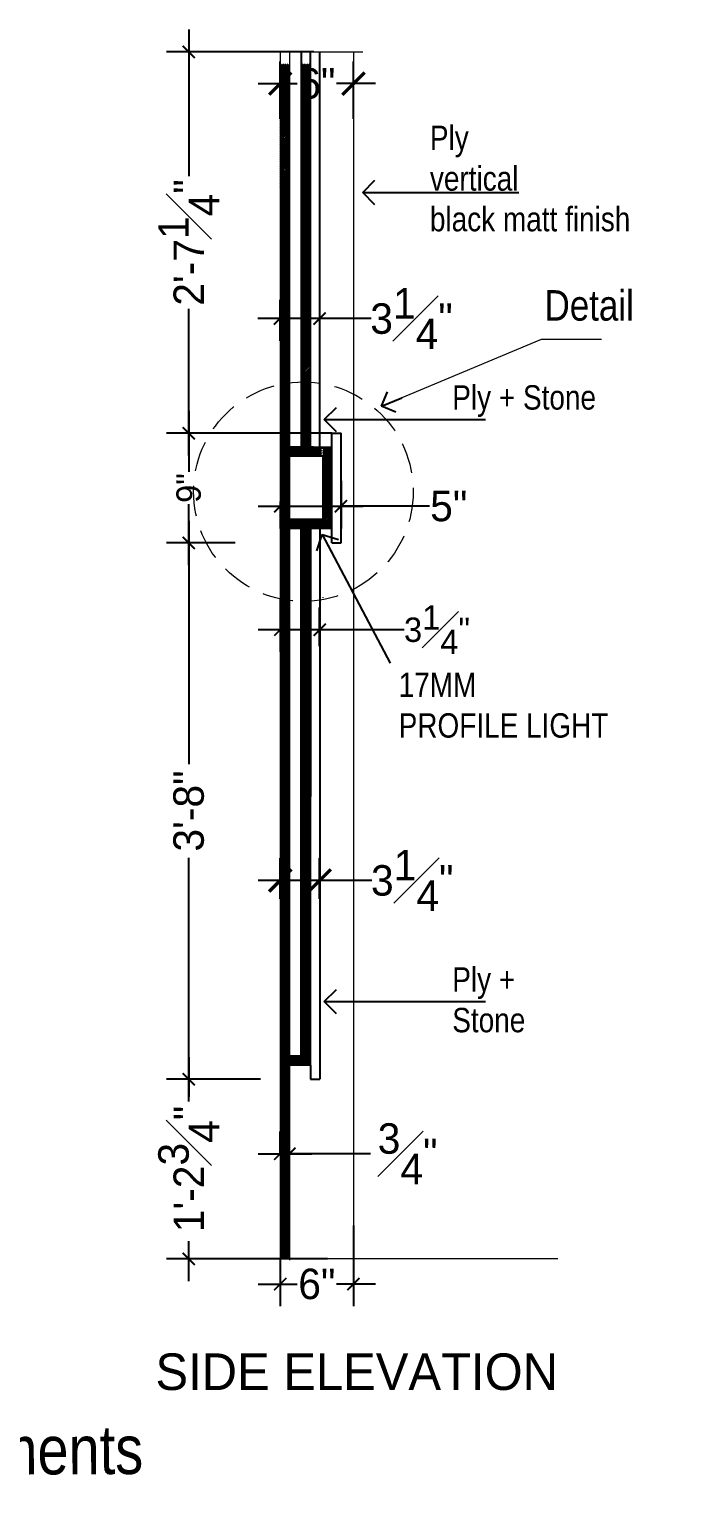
# Model space of a CAD drawing. Header units: inches. Extents: x -109431 to 29005, y -34715 to -1756.
# Drawn here: x -39755.6 to -39702.2, y -11945.5 to -11824.3 of the extents above; entities that cross this region are included whole.
import ezdxf

# ---------------------------------------------------------------- set-up
doc = ezdxf.new("R2010")
doc.units = ezdxf.units.IN
doc.header["$LTSCALE"] = 0.05
doc.header["$MEASUREMENT"] = 0
doc.header["$PDMODE"] = 3
doc.header["$PDSIZE"] = -4
doc.linetypes.add('A2-XREF-115_FURN$0$HIDDEN', pattern=[0.375, 0.25, -0.125])
doc.linetypes.add('DASHED2', pattern=[0.375, 0.25, -0.125])
doc.layers.get('Defpoints').update_dxf_attribs({"linetype": 'DASHED2'})
for name, color, linetype in [('Civil Dimension - Text', 7, 'Continuous'), ('Flooring Layout', 7, 'Continuous'), ('FURNIITURE', 6, 'Continuous'), ('Furniture text & dimension', 7, 'Continuous'), ('text', 4, 'Continuous')]:
    doc.layers.add(name, color=color, linetype=linetype)
doc.layers.add('FURNITURE', color=1, linetype='Continuous', lineweight=18)
doc.layers.add('hatch', color=7, linetype='Continuous', lineweight=25)
doc.styles.add('4MMOF3-8', font='ARIALN.TTF', dxfattribs={"height": 5.12})
doc.styles.add('9-128OF1-4', font='ARIALN.TTF', dxfattribs={"height": 3.0792})
doc.styles.add('ARIAL1', font='romans.shx', dxfattribs={"width": 0.85})
doc.styles.add('style2', font='stylu.ttf')
doc.dimstyles.new('DIM 1-4', dxfattribs={"dimtxt": 3.0792, "dimasz": 1.82, "dimexe": 1.82, "dimexo": 0, "dimgap": 0.09, "dimtad": 0, "dimzin": 0, "dimdsep": 46, "dimlunit": 4, "dimtxsty": '9-128OF1-4', "dimblk": 'ARCHTICK', "dimcen": 1.8125, "dimdle": 1.82, "dimclrd": 8, "dimclre": 8, "dimadec": 0, "dimazin": 0, "dimtfac": 1, "dimtofl": 0, "dimtmove": 0, "dimatfit": 3, "dimldrblk": 'OPEN90', "dimfxl": 1, "dimtolj": 1, "dimtzin": 0, "dimlwd": -1, "dimarcsym": 0})

# ---------------------------------------------------------------- blocks, each defined once
blk = doc.blocks.new('_ArchTick')
at = {"color": 0, "const_width": 0.15}
blk.add_lwpolyline([(-0.5, -0.5), (0.5, 0.5)], dxfattribs=at)
blk = doc.blocks.new('*D785')
at = {"layer": 'Defpoints', "color": 0, "ltscale": 50, "transparency": 16777216}
for p in [(-39735.11, -11846.49), (-39731.85, -11846.49), (-39735.11, -11848.03)]:
    blk.add_point(p, dxfattribs=at)
at = {"layer": 'Furniture text & dimension', "color": 8, "lineweight": -2, "ltscale": 50, "transparency": 16777216}
for p, q in [((-39735.11, -11846.49), (-39735.11, -11849.85)), ((-39731.85, -11846.49), (-39731.85, -11849.85))]:
    blk.add_line(p, q, dxfattribs=at)
at = {"layer": 'Furniture text & dimension', "color": 8, "ltscale": 50, "transparency": 16777216}
for p, q in [((-39730.03, -11848.03), (-39736.93, -11848.03)), ((-39727.64, -11848.03), (-39731.85, -11848.03))]:
    blk.add_line(p, q, dxfattribs=at)
at = {"layer": 'Furniture text & dimension', "color": 8, "ltscale": 50, "transparency": 16777216, "rotation": 180}
blk.add_blockref('_ArchTick', (-39735.11, -11848.03), dxfattribs=at)
at = {"layer": 'Furniture text & dimension', "color": 8, "ltscale": 50, "transparency": 16777216}
blk.add_blockref('_ArchTick', (-39731.85, -11848.03), dxfattribs=at)
at = {"layer": 'Furniture text & dimension', "color": 0, "lineweight": 15, "ltscale": 50, "transparency": 16777216, "insert": (-39724.32, -11848.03), "char_height": 2.5, "attachment_point": 5, "style": 'style2'}
blk.add_mtext('\\A1;3{\\H1x;\\S1#4;}"', dxfattribs=at)
blk = doc.blocks.new('_Open90')
at = {"color": 0, "linetype": 'ByBlock', "lineweight": -2}
for p, q in [((0, 0), (-1, 0)), ((-0.5, 0.5), (0, 0)), ((0, 0), (-0.5, -0.5))]:
    blk.add_line(p, q, dxfattribs=at)
blk = doc.blocks.new('*D786')
at = {"layer": 'Defpoints', "color": 0, "ltscale": 50, "transparency": 16777216}
for p in [(-39729.08, -11922.41), (-39735.08, -11925.15), (-39735.08, -11927.22)]:
    blk.add_point(p, dxfattribs=at)
at = {"layer": 'Furniture text & dimension', "color": 8, "lineweight": -2, "ltscale": 50, "transparency": 16777216}
for p, q in [((-39729.08, -11922.41), (-39729.08, -11929.04)), ((-39735.08, -11925.15), (-39735.08, -11929.04))]:
    blk.add_line(p, q, dxfattribs=at)
at = {"layer": 'Furniture text & dimension', "color": 8, "ltscale": 50, "transparency": 16777216}
for p, q in [((-39736.9, -11927.22), (-39733.69, -11927.22)), ((-39727.26, -11927.22), (-39730.46, -11927.22))]:
    blk.add_line(p, q, dxfattribs=at)
at = {"layer": 'Furniture text & dimension', "color": 8, "ltscale": 50, "transparency": 16777216, "rotation": 180}
blk.add_blockref('_ArchTick', (-39735.08, -11927.22), dxfattribs=at)
at = {"layer": 'Furniture text & dimension', "color": 8, "ltscale": 50, "transparency": 16777216}
blk.add_blockref('_ArchTick', (-39729.08, -11927.22), dxfattribs=at)
at = {"layer": 'Furniture text & dimension', "color": 0, "lineweight": 15, "ltscale": 50, "transparency": 16777216, "insert": (-39732.08, -11927.22), "char_height": 2.5, "attachment_point": 5, "style": 'style2'}
blk.add_mtext('\\A1;6"', dxfattribs=at)
blk = doc.blocks.new('*D787')
at = {"layer": 'Defpoints', "color": 0, "ltscale": 50, "transparency": 16777216}
for p in [(-39735.08, -11894.11), (-39735.08, -11895.62), (-39731.85, -11895.62)]:
    blk.add_point(p, dxfattribs=at)
at = {"layer": 'Furniture text & dimension', "color": 8, "lineweight": -2, "ltscale": 50, "transparency": 16777216}
for p, q in [((-39735.08, -11895.62), (-39735.08, -11892.29)), ((-39731.85, -11895.62), (-39731.85, -11892.29))]:
    blk.add_line(p, q, dxfattribs=at)
at = {"layer": 'Furniture text & dimension', "color": 8, "ltscale": 50, "transparency": 16777216}
for p, q in [((-39730.03, -11894.11), (-39736.9, -11894.11)), ((-39727.58, -11894.11), (-39731.85, -11894.11))]:
    blk.add_line(p, q, dxfattribs=at)
at = {"layer": 'Furniture text & dimension', "color": 8, "ltscale": 50, "transparency": 16777216, "xscale": 1.82, "yscale": 1.82, "zscale": 1.82, "rotation": 180}
blk.add_blockref('_ArchTick', (-39735.08, -11894.11), dxfattribs=at)
at = {"layer": 'Furniture text & dimension', "color": 8, "ltscale": 50, "transparency": 16777216, "xscale": 1.82, "yscale": 1.82, "zscale": 1.82}
blk.add_blockref('_ArchTick', (-39731.85, -11894.11), dxfattribs=at)
at = {"layer": 'Furniture text & dimension', "color": 0, "lineweight": 15, "ltscale": 50, "transparency": 16777216, "insert": (-39724.26, -11894.11), "char_height": 2.5, "attachment_point": 5, "style": 'style2'}
blk.add_mtext('\\A1;3{\\H1x;\\S1#4;}"', dxfattribs=at)
blk = doc.blocks.new('*D788')
at = {"layer": 'Defpoints', "color": 0, "ltscale": 50, "transparency": 16777216}
for p in [(-39732.34, -11826.15), (-39742.58, -11857.43), (-39736.88, -11857.43)]:
    blk.add_point(p, dxfattribs=at)
at = {"layer": 'Furniture text & dimension', "color": 8, "ltscale": 50, "transparency": 16777216}
for p, q in [((-39742.58, -11824.33), (-39742.58, -11836.35)), ((-39742.58, -11859.25), (-39742.58, -11847.22))]:
    blk.add_line(p, q, dxfattribs=at)
at = {"layer": 'Furniture text & dimension', "color": 8, "lineweight": -2, "ltscale": 50, "transparency": 16777216}
for p, q in [((-39732.34, -11826.15), (-39744.4, -11826.15)), ((-39736.88, -11857.43), (-39744.4, -11857.43))]:
    blk.add_line(p, q, dxfattribs=at)
at = {"layer": 'Furniture text & dimension', "color": 8, "ltscale": 50, "transparency": 16777216}
for p, rotation in [((-39742.58, -11826.15), 90), ((-39742.58, -11857.43), 270)]:
    blk.add_blockref('_ArchTick', p, dxfattribs=dict(at, rotation=rotation))
at = {"layer": 'Furniture text & dimension', "color": 0, "lineweight": 15, "ltscale": 50, "transparency": 16777216, "insert": (-39742.58, -11841.79), "char_height": 2.5, "attachment_point": 5, "rotation": 90, "style": 'style2'}
blk.add_mtext('\\A1;2\'-7{\\H1x;\\S1#4;}"', dxfattribs=at)
blk = doc.blocks.new('*D789')
at = {"layer": 'Defpoints', "color": 0, "ltscale": 50, "transparency": 16777216}
for p in [(-39735.08, -11871.01), (-39735.08, -11873.55), (-39731.85, -11874.89)]:
    blk.add_point(p, dxfattribs=at)
at = {"layer": 'Furniture text & dimension', "color": 8, "lineweight": -2, "ltscale": 50, "transparency": 16777216}
for p, q in [((-39735.08, -11871.01), (-39735.08, -11875.37)), ((-39731.85, -11874.89), (-39731.85, -11871.73))]:
    blk.add_line(p, q, dxfattribs=at)
at = {"layer": 'Furniture text & dimension', "color": 8, "ltscale": 50, "transparency": 16777216}
for p, q in [((-39730.03, -11873.55), (-39736.9, -11873.55)), ((-39724.91, -11873.55), (-39731.85, -11873.55))]:
    blk.add_line(p, q, dxfattribs=at)
at = {"layer": 'Furniture text & dimension', "color": 8, "ltscale": 50, "transparency": 16777216, "rotation": 180}
blk.add_blockref('_ArchTick', (-39735.08, -11873.55), dxfattribs=at)
at = {"layer": 'Furniture text & dimension', "color": 8, "ltscale": 50, "transparency": 16777216}
blk.add_blockref('_ArchTick', (-39731.85, -11873.55), dxfattribs=at)
at = {"layer": 'Furniture text & dimension', "color": 0, "lineweight": 15, "ltscale": 50, "transparency": 16777216, "insert": (-39722.23, -11873.55), "char_height": 2.5, "attachment_point": 5, "style": 'style2'}
blk.add_mtext('\\A1;{\\H0.8x;3{\\H1x;\\S1#4;}"}', dxfattribs=at)
blk = doc.blocks.new('*D790')
at = {"layer": 'Defpoints', "color": 0, "ltscale": 50, "transparency": 16777216}
for p in [(-39735.08, -11828.76), (-39735.08, -11831.65), (-39729.08, -11831.65)]:
    blk.add_point(p, dxfattribs=at)
at = {"layer": 'Furniture text & dimension', "color": 8, "lineweight": -2, "ltscale": 50, "transparency": 16777216}
for p, q in [((-39735.08, -11831.65), (-39735.08, -11826.94)), ((-39729.08, -11831.65), (-39729.08, -11826.94))]:
    blk.add_line(p, q, dxfattribs=at)
at = {"layer": 'Furniture text & dimension', "color": 8, "ltscale": 50, "transparency": 16777216}
for p, q in [((-39736.9, -11828.76), (-39733.69, -11828.76)), ((-39727.26, -11828.76), (-39730.46, -11828.76))]:
    blk.add_line(p, q, dxfattribs=at)
at = {"layer": 'Furniture text & dimension', "color": 8, "ltscale": 50, "transparency": 16777216, "xscale": 1.82, "yscale": 1.82, "zscale": 1.82, "rotation": 180}
blk.add_blockref('_ArchTick', (-39735.08, -11828.76), dxfattribs=at)
at = {"layer": 'Furniture text & dimension', "color": 8, "ltscale": 50, "transparency": 16777216, "xscale": 1.82, "yscale": 1.82, "zscale": 1.82}
blk.add_blockref('_ArchTick', (-39729.08, -11828.76), dxfattribs=at)
at = {"layer": 'Furniture text & dimension', "color": 0, "lineweight": 15, "ltscale": 50, "transparency": 16777216, "insert": (-39732.08, -11828.76), "char_height": 2.5, "attachment_point": 5, "style": 'style2'}
blk.add_mtext('\\A1;6"', dxfattribs=at)
blk = doc.blocks.new('*D791')
at = {"layer": 'Defpoints', "color": 0, "ltscale": 50, "transparency": 16777216}
for p in [(-39736.69, -11910.42), (-39742.58, -11925.15), (-39731.2, -11925.15)]:
    blk.add_point(p, dxfattribs=at)
at = {"layer": 'Furniture text & dimension', "color": 8, "ltscale": 50, "transparency": 16777216}
for p, q in [((-39742.58, -11908.6), (-39742.58, -11911.86)), ((-39742.58, -11926.97), (-39742.58, -11923.7))]:
    blk.add_line(p, q, dxfattribs=at)
at = {"layer": 'Furniture text & dimension', "color": 8, "lineweight": -2, "ltscale": 50, "transparency": 16777216}
for p, q in [((-39736.69, -11910.42), (-39744.4, -11910.42)), ((-39731.2, -11925.15), (-39744.4, -11925.15))]:
    blk.add_line(p, q, dxfattribs=at)
at = {"layer": 'Furniture text & dimension', "color": 8, "ltscale": 50, "transparency": 16777216}
for p, rotation in [((-39742.58, -11910.42), 90), ((-39742.58, -11925.15), 270)]:
    blk.add_blockref('_ArchTick', p, dxfattribs=dict(at, rotation=rotation))
at = {"layer": 'Furniture text & dimension', "color": 0, "lineweight": 15, "ltscale": 50, "transparency": 16777216, "insert": (-39742.58, -11917.78), "char_height": 2.5, "attachment_point": 5, "rotation": 90, "style": 'style2'}
blk.add_mtext('\\A1;1\'-2{\\H1x;\\S3#4;}"', dxfattribs=at)
blk = doc.blocks.new('*D792')
at = {"layer": 'Defpoints', "color": 0, "ltscale": 50, "transparency": 16777216}
for p in [(-39730.85, -11857.43), (-39742.58, -11866.43), (-39738.78, -11866.43)]:
    blk.add_point(p, dxfattribs=at)
at = {"layer": 'Furniture text & dimension', "color": 8, "ltscale": 50, "transparency": 16777216}
for p, q in [((-39742.58, -11855.61), (-39742.58, -11860.6)), ((-39742.58, -11868.25), (-39742.58, -11863.25))]:
    blk.add_line(p, q, dxfattribs=at)
at = {"layer": 'Furniture text & dimension', "color": 8, "lineweight": -2, "ltscale": 50, "transparency": 16777216}
for p, q in [((-39730.85, -11857.43), (-39744.4, -11857.43)), ((-39738.78, -11866.43), (-39744.4, -11866.43))]:
    blk.add_line(p, q, dxfattribs=at)
at = {"layer": 'Furniture text & dimension', "color": 8, "ltscale": 50, "transparency": 16777216}
for p, rotation in [((-39742.58, -11857.43), 90), ((-39742.58, -11866.43), 270)]:
    blk.add_blockref('_ArchTick', p, dxfattribs=dict(at, rotation=rotation))
at = {"layer": 'Furniture text & dimension', "color": 0, "lineweight": 15, "ltscale": 50, "transparency": 16777216, "insert": (-39742.58, -11861.93), "char_height": 2.5, "attachment_point": 5, "rotation": 90, "style": 'style2'}
blk.add_mtext('\\A1;{\\H0.8x;9"}', dxfattribs=at)
blk = doc.blocks.new('*D793')
at = {"layer": 'Defpoints', "color": 0, "ltscale": 50, "transparency": 16777216}
for p in [(-39730.1, -11861.33), (-39735.08, -11863.04), (-39730.1, -11863.42)]:
    blk.add_point(p, dxfattribs=at)
at = {"layer": 'Furniture text & dimension', "color": 8, "lineweight": -2, "ltscale": 50, "transparency": 16777216}
for p, q in [((-39730.1, -11861.33), (-39730.1, -11865.24)), ((-39735.08, -11863.04), (-39735.08, -11865.24))]:
    blk.add_line(p, q, dxfattribs=at)
at = {"layer": 'Furniture text & dimension', "color": 8, "ltscale": 50, "transparency": 16777216}
for p, q in [((-39736.9, -11863.42), (-39728.28, -11863.42)), ((-39722.86, -11863.42), (-39730.1, -11863.42))]:
    blk.add_line(p, q, dxfattribs=at)
at = {"layer": 'Furniture text & dimension', "color": 8, "ltscale": 50, "transparency": 16777216, "rotation": 180}
blk.add_blockref('_ArchTick', (-39735.08, -11863.42), dxfattribs=at)
at = {"layer": 'Furniture text & dimension', "color": 8, "ltscale": 50, "transparency": 16777216}
blk.add_blockref('_ArchTick', (-39730.1, -11863.42), dxfattribs=at)
at = {"layer": 'Furniture text & dimension', "color": 0, "lineweight": 15, "ltscale": 50, "transparency": 16777216, "insert": (-39721.27, -11863.42), "char_height": 2.5, "attachment_point": 5, "style": 'style2'}
blk.add_mtext('\\A1;5"', dxfattribs=at)
blk = doc.blocks.new('*D794')
at = {"layer": 'Defpoints', "color": 0, "ltscale": 50, "transparency": 16777216}
for p in [(-39735.08, -11916.53), (-39734.32, -11916.53), (-39734.32, -11916.53)]:
    blk.add_point(p, dxfattribs=at)
at = {"layer": 'Furniture text & dimension', "color": 8, "lineweight": -2, "ltscale": 50, "transparency": 16777216}
for p, q in [((-39735.08, -11916.53), (-39735.08, -11914.71)), ((-39734.32, -11916.53), (-39734.32, -11914.71))]:
    blk.add_line(p, q, dxfattribs=at)
at = {"layer": 'Furniture text & dimension', "color": 8, "ltscale": 50, "transparency": 16777216}
for p, q in [((-39736.9, -11916.53), (-39732.5, -11916.53)), ((-39727.67, -11916.53), (-39734.32, -11916.53))]:
    blk.add_line(p, q, dxfattribs=at)
at = {"layer": 'Furniture text & dimension', "color": 8, "ltscale": 50, "transparency": 16777216, "rotation": 180}
blk.add_blockref('_ArchTick', (-39735.08, -11916.53), dxfattribs=at)
at = {"layer": 'Furniture text & dimension', "color": 8, "ltscale": 50, "transparency": 16777216}
blk.add_blockref('_ArchTick', (-39734.32, -11916.53), dxfattribs=at)
at = {"layer": 'Furniture text & dimension', "color": 0, "lineweight": 15, "ltscale": 50, "transparency": 16777216, "insert": (-39724.64, -11916.53), "char_height": 2.5, "attachment_point": 5, "style": 'style2'}
blk.add_mtext('\\A1;{\\H1x;\\S3#4;}"', dxfattribs=at)
blk = doc.blocks.new('*D784')
at = {"layer": 'Defpoints', "color": 0, "ltscale": 50, "transparency": 16777216}
for p in [(-39738.78, -11866.43), (-39742.58, -11910.42), (-39738.78, -11910.42)]:
    blk.add_point(p, dxfattribs=at)
at = {"layer": 'Furniture text & dimension', "color": 8, "ltscale": 50, "transparency": 16777216}
for p, q in [((-39742.58, -11864.61), (-39742.58, -11884.59)), ((-39742.58, -11912.24), (-39742.58, -11892.26))]:
    blk.add_line(p, q, dxfattribs=at)
at = {"layer": 'Furniture text & dimension', "color": 8, "lineweight": -2, "ltscale": 50, "transparency": 16777216}
for p, q in [((-39738.78, -11866.43), (-39744.4, -11866.43)), ((-39738.78, -11910.42), (-39744.4, -11910.42))]:
    blk.add_line(p, q, dxfattribs=at)
at = {"layer": 'Furniture text & dimension', "color": 8, "ltscale": 50, "transparency": 16777216}
for p, rotation in [((-39742.58, -11866.43), 90), ((-39742.58, -11910.42), 270)]:
    blk.add_blockref('_ArchTick', p, dxfattribs=dict(at, rotation=rotation))
at = {"layer": 'Furniture text & dimension', "color": 0, "lineweight": 15, "ltscale": 50, "transparency": 16777216, "insert": (-39742.58, -11888.42), "char_height": 2.5, "attachment_point": 5, "rotation": 90, "style": 'style2'}
blk.add_mtext('\\A1;3\'-8"', dxfattribs=at)

msp = doc.modelspace()

# ---------------------------------------------------------------- hatches: boundary and pattern name
at = {"layer": 'hatch', "ltscale": 50}
h = msp.add_hatch(dxfattribs=at)
h.set_pattern_fill('ANSI31', color=36)
h.set_pattern_definition([(45, (30519.47804, -2031.21343), (-0.08838834765, 0.08838834765), [])])
h.paths.add_polyline_path([(-39734.32399, -11827.14599), (-39735.07399, -11827.14599), (-39735.06899, -11925.14599), (-39734.31899, -11925.14599)])
h = msp.add_hatch(dxfattribs=at)
h.set_pattern_fill('ANSI31', color=256)
h.set_pattern_definition([(45, (30521.19804, -2056.5548), (-0.08838834765, 0.08838834765), [])])
h.paths.add_polyline_path([(-39732.59899, -11827.14599), (-39733.34899, -11827.14599), (-39733.33399, -11858.57383), (-39732.58399, -11858.57383)])
h = msp.add_hatch(dxfattribs=at)
h.set_pattern_fill('ANSI31', color=256)
h.set_pattern_definition([(45, (30522.19302, -2038.73996), (-0.08838834765, 0.08838834765), [])])
h.paths.add_polyline_path([(-39731.66261, -11859.32383), (-39731.66261, -11858.57383), (-39734.31899, -11858.57383), (-39734.31899, -11859.32383)])
h = msp.add_hatch(dxfattribs=at)
h.set_pattern_fill('ANSI31', color=256)
h.set_pattern_definition([(45, (30520.94302, -2046.13343), (-0.08838834765, 0.08838834765), [])])
h.paths.add_polyline_path([(-39730.84899, -11858.57383), (-39731.59899, -11858.57383), (-39731.59899, -11864.46858), (-39730.84899, -11864.46858)])
h = msp.add_hatch(dxfattribs=at)
h.set_pattern_fill('ANSI31', color=256)
h.set_pattern_definition([(45, (30522.19229, -2036.60572), (-0.08838834765, 0.08838834765), [])])
h.paths.add_polyline_path([(-39734.31971, -11864.46858), (-39734.31971, -11865.21858), (-39730.84971, -11865.21858), (-39730.84971, -11864.46858)])
h = msp.add_hatch(dxfattribs=at)
h.set_pattern_fill('ANSI31', color=256)
h.set_pattern_definition([(45, (30521.19302, -2040.42882), (-0.08838834765, 0.08838834765), [])])
h.paths.add_polyline_path([(-39732.59899, -11865.21858), (-39733.35401, -11865.21858), (-39733.35401, -11908.52371), (-39732.59899, -11908.52371)])
h = msp.add_hatch(dxfattribs=at)
h.set_pattern_fill('ANSI31', color=256)
h.set_pattern_definition([(45, (7814.81909, 1889.94081), (-0.08838834765, 0.08838834765), [])])
h.paths.add_polyline_path([(-39732.59899, -11909.27371), (-39732.59899, -11908.52371), (-39734.31899, -11908.52371), (-39734.31899, -11909.27371)])

# ---------------------------------------------------------------- linework, layer by layer
at = {"ltscale": 50}
msp.add_line((-39730.84971, -11865.19971), (-39730.84899, -11858.57383), dxfattribs=at)
at = {"layer": 'Civil Dimension - Text', "ltscale": 50}
for p, q in [((-39734.31899, -11858.57383), (-39730.84899, -11858.57383)), ((-39734.31899, -11858.57383), (-39732.34899, -11858.57383)), ((-39732.34899, -11858.57383), (-39734.31899, -11858.57383)), ((-39731.59899, -11859.32383), (-39734.31899, -11859.32383)), ((-39731.59899, -11859.32383), (-39731.59962, -11864.46892)), ((-39734.31971, -11864.46858), (-39731.59962, -11864.46892)), ((-39734.31971, -11865.21858), (-39730.84971, -11865.21858)), ((-39733.35401, -11908.52371), (-39733.35474, -11865.21858)), ((-39731.59899, -11870.91204), (-39731.59899, -11870.92703)), ((-39732.59899, -11908.52371), (-39734.31899, -11908.52371)), ((-39732.59899, -11909.27371), (-39734.31899, -11909.27371))]:
    msp.add_line(p, q, dxfattribs=at)
at = {"layer": 'Flooring Layout', "ltscale": 50}
for p, q in [((-39731.84899, -11858.57383), (-39731.84899, -11826.14599)), ((-39730.84899, -11858.57383), (-39730.84899, -11857.4277)), ((-39730.84899, -11857.4277), (-39730.09899, -11857.4277)), ((-39730.09899, -11866.4277), (-39730.09899, -11857.4277)), ((-39731.84899, -11865.21858), (-39731.84899, -11910.41983)), ((-39730.84971, -11866.4277), (-39730.84971, -11865.21858)), ((-39730.84971, -11866.4277), (-39730.09899, -11866.4277)), ((-39732.59899, -11909.27371), (-39732.59899, -11910.41983)), ((-39732.59899, -11910.41983), (-39731.84899, -11910.41983))]:
    msp.add_line(p, q, dxfattribs=at)
at = {"layer": 'FURNIITURE', "color": 242, "ltscale": 50, "true_color": 0xcd2027}
for p, q in [((-39733.34899, -11858.57383), (-39733.34899, -11826.14599)), ((-39732.59899, -11858.57383), (-39732.59899, -11826.14599)), ((-39732.59899, -11909.27371), (-39732.58471, -11865.21858))]:
    msp.add_line(p, q, dxfattribs=at)
at = {"layer": 'FURNITURE', "ltscale": 50}
for p, q in [((-39735.07899, -11826.14599), (-39735.07899, -11925.2641)), ((-39734.31899, -11826.14599), (-39735.07899, -11826.14599))]:
    msp.add_line(p, q, dxfattribs=at)
at = {"layer": 'FURNITURE', "color": 244, "ltscale": 50, "true_color": 0x991b1e}
for p, q in [((-39734.31899, -11826.14599), (-39734.31899, -11925.2641)), ((-39734.31899, -11826.14599), (-39728.31899, -11826.14599)), ((-39729.07899, -11826.14599), (-39729.07899, -11925.14599)), ((-39712.32534, -11925.14599), (-39734.31899, -11925.14599))]:
    msp.add_line(p, q, dxfattribs=at)
at = {"layer": 'FURNITURE', "linetype": 'A2-XREF-115_FURN$0$HIDDEN', "ltscale": 200}
msp.add_circle((-39733.1855, -11862.22637), 9, dxfattribs=at)

# ---------------------------------------------------------------- texts
at = {"layer": 'text', "ltscale": 50}
for s, width, insert, char_height, attachment_point, style in [('{\\C32;\\c2648525;Ply\\Pvertical \\Pblack matt finish}', 455.5368202, (-39722.8128, -11832.20633), 2, 1, '9-128OF1-4'), ('{\\C30;\\c2254834;Detail}', 455.5368202, (-39713.41425, -11845.69965), 2.5, 1, '9-128OF1-4'), ('{\\C32;\\c2648525;Ply + Stone}', 657.6176512, (-39720.9803, -11853.4958), 2, 1, '9-128OF1-4'), ('{\\C32;\\c2648525;17MM \\PPROFILE LIGHT}', 657.6176512, (-39725.37337, -11877.06694), 2, 1, '9-128OF1-4'), ('{\\C32;\\c2648525;Ply +\\PStone}', 657.6176512, (-39720.9803, -11901.23199), 2, 1, '9-128OF1-4'), ('{\\fStylus BT|b0|i0|c0|p34;\\C32;\\c2648525;SIDE ELEVATION}', 657.6176512, (-39745.31039, -11934.42686), 3, 4, '4MMOF3-8')]:
    msp.add_mtext_dynamic_manual_height_columns(s, width=width, gutter_width=15.396, heights=[0], dxfattribs=dict(at, insert=insert, char_height=char_height, attachment_point=attachment_point, style=style))
at = {"layer": 'text', "color": 7, "ltscale": 50, "true_color": 0xffffff, "insert": (-39746.31389, -11941.39596), "char_height": 4, "width": 155.553913, "attachment_point": 6, "rotation": 0.2712651, "style": '9-128OF1-4', "bg_fill": 2}
msp.add_mtext('{\\C30;\\c2254834;1,3,5 Panel size are same & 2,4 panel size are same in measurements}', dxfattribs=at)

# ---------------------------------------------------------------- dimensions: what is measured, and where the dimension line sits
at = {"layer": 'Furniture text & dimension', "lineweight": 15, "ltscale": 50}
for base, p1, p2, picture, middle in [((-39742.57598, -11857.4277), (-39732.34412, -11826.14599), (-39736.87672, -11857.4277), '*D788', (-39742.57598, -11841.78685)), ((-39742.5767, -11910.41983), (-39738.77821, -11866.4277), (-39738.77821, -11910.41983), '*D784', (-39742.5767, -11888.42377)), ((-39742.57598, -11925.14599), (-39736.68597, -11910.41983), (-39731.19511, -11925.14599), '*D791', (-39742.57598, -11917.78291))]:
    dim = msp.add_linear_dim(base=base, p1=p1, p2=p2, angle=90, dimstyle='DIM 1-4', override={"dimtxt": 2.5, "dimasz": 1, "dimdec": 3, "dimtxsty": 'style2', "dimtdec": 3, "dimtmove": 1, "dimfxl": 0, "dimfrac": 1, "dimarcsym": 1}, dxfattribs=at)
    dim.commit()
    dim.dimension.update_dxf_attribs({"geometry": picture, "text_midpoint": middle})
for base, p1, p2, override, picture, middle in [((-39735.07899, -11828.76151), (-39729.07899, -11831.64599), (-39735.07899, -11831.64599), {"dimtxt": 2.5, "dimdec": 3, "dimtxsty": 'style2', "dimtdec": 3, "dimtmove": 1, "dimfxl": 0, "dimfrac": 1, "dimarcsym": 1}, '*D790', (-39732.07899, -11828.76151)), ((-39735.07899, -11927.2169), (-39729.07899, -11922.41207), (-39735.07899, -11925.14599), {"dimtxt": 2.5, "dimasz": 1, "dimdec": 3, "dimtxsty": 'style2', "dimtdec": 3, "dimtmove": 1, "dimfxl": 0, "dimfrac": 1, "dimarcsym": 1}, '*D786', (-39732.07899, -11927.2169))]:
    dim = msp.add_linear_dim(base=base, p1=p1, p2=p2, dimstyle='DIM 1-4', override=override, dxfattribs=at)
    dim.commit()
    dim.dimension.update_dxf_attribs({"geometry": picture, "text_midpoint": middle})
for base, p1, p2, override, picture, middle in [((-39735.10899, -11848.0282), (-39731.84899, -11846.48604), (-39735.10899, -11846.48604), {"dimtxt": 2.5, "dimasz": 1, "dimdec": 3, "dimtxsty": 'style2', "dimtdec": 3, "dimtmove": 1, "dimfxl": 0, "dimfrac": 1, "dimarcsym": 1}, '*D785', (-39724.3181, -11848.0282)), ((-39730.09899, -11863.41581), (-39735.07899, -11863.04233), (-39730.09899, -11861.33411), {"dimtxt": 2.5, "dimasz": 1, "dimdec": 3, "dimtxsty": 'style2', "dimtdec": 3, "dimtmove": 1, "dimfxl": 0, "dimfrac": 1, "dimarcsym": 1}, '*D793', (-39721.26714, -11863.76416)), ((-39735.07899, -11894.11338), (-39731.84899, -11895.62282), (-39735.07899, -11895.62282), {"dimtxt": 2.5, "dimdec": 3, "dimtxsty": 'style2', "dimtdec": 3, "dimtmove": 1, "dimfxl": 0, "dimfrac": 1, "dimarcsym": 1}, '*D787', (-39724.25789, -11897.2999)), ((-39734.31899, -11916.53295), (-39735.07899, -11916.53295), (-39734.31899, -11916.53295), {"dimtxt": 2.5, "dimasz": 1, "dimdec": 3, "dimtxsty": 'style2', "dimtdec": 3, "dimtmove": 1, "dimfxl": 0, "dimfrac": 1, "dimarcsym": 1}, '*D794', (-39724.63695, -11917.25319))]:
    dim = msp.add_linear_dim(base=base, p1=p1, p2=p2, dimstyle='DIM 1-4', override=override, dxfattribs=at)
    dim.commit()
    dim.dimension.update_dxf_attribs({"geometry": picture, "text_midpoint": middle, "dimtype": 160})
dim = msp.add_linear_dim(base=(-39742.5767, -11866.4277), p1=(-39730.84899, -11857.4277), p2=(-39738.77821, -11866.4277), angle=90, text='{\\H0.8x;<>}', dimstyle='DIM 1-4', override={"dimtxt": 2.5, "dimasz": 1, "dimdec": 3, "dimtxsty": 'style2', "dimtdec": 3, "dimtmove": 1, "dimfxl": 0, "dimfrac": 1, "dimarcsym": 1}, dxfattribs=at)
dim.commit()
dim.dimension.update_dxf_attribs({"geometry": '*D792', "text_midpoint": (-39742.5767, -11861.9277)})
dim = msp.add_linear_dim(base=(-39735.07899, -11873.55486), p1=(-39731.84899, -11874.89479), p2=(-39735.07899, -11871.00712), text='{\\H0.8x;<>}', dimstyle='DIM 1-4', override={"dimtxt": 2.5, "dimasz": 1, "dimdec": 3, "dimtxsty": 'style2', "dimtdec": 3, "dimtmove": 1, "dimfxl": 0, "dimfrac": 1, "dimarcsym": 1}, dxfattribs=at)
dim.commit()
dim.dimension.update_dxf_attribs({"geometry": '*D789', "text_midpoint": (-39722.23291, -11873.55486), "dimtype": 160})

# ---------------------------------------------------------------- leaders
at = {"layer": 'Civil Dimension - Text', "ltscale": 50}
for points, override in [([(-39728.31899, -11837.6901), (-39715.5308, -11837.6901)], {"dimtxt": 75, "dimasz": 2, "dimgap": 0.09, "dimtad": 0, "dimdec": 1, "dimlunit": 2, "dimtxsty": 'ARIAL1', "dimclrt": 256, "dimtdec": 1, "dimfxl": 0, "dimarcsym": 1}), ([(-39731.47254, -11856.31516), (-39718.25935, -11856.31516)], {"dimtxt": 75, "dimasz": 2, "dimgap": 0.09, "dimtad": 0, "dimdec": 1, "dimlunit": 2, "dimtxsty": 'ARIAL1', "dimclrt": 256, "dimtdec": 1, "dimfxl": 0, "dimarcsym": 1}), ([(-39731.65436, -11865.73445), (-39726.06227, -11876.30637)], {"dimtxt": 75, "dimasz": 2, "dimdec": 1, "dimlunit": 2, "dimtxsty": 'ARIAL1', "dimclrt": 256, "dimtdec": 1, "dimfxl": 0, "dimarcsym": 1}), ([(-39731.47254, -11904.05135), (-39718.25935, -11904.05135)], {"dimtxt": 75, "dimasz": 2, "dimgap": 0.09, "dimtad": 0, "dimdec": 1, "dimlunit": 2, "dimtxsty": 'ARIAL1', "dimclrt": 256, "dimtdec": 1, "dimfxl": 0, "dimarcsym": 1})]:
    msp.add_leader(points, dimstyle='DIM 1-4', override=override, dxfattribs=at)
at = {"layer": 'FURNITURE', "ltscale": 50}
msp.add_leader([(-39726.78472, -11855.22637), (-39713.66017, -11849.72637), (-39708.73802, -11849.72637)], dimstyle='DIM 1-4', override={"dimgap": 0.09, "dimtad": 0, "dimfxl": 0, "dimtfill": 1, "dimarcsym": 1}, dxfattribs=at)

doc.saveas('drawing.dxf')
